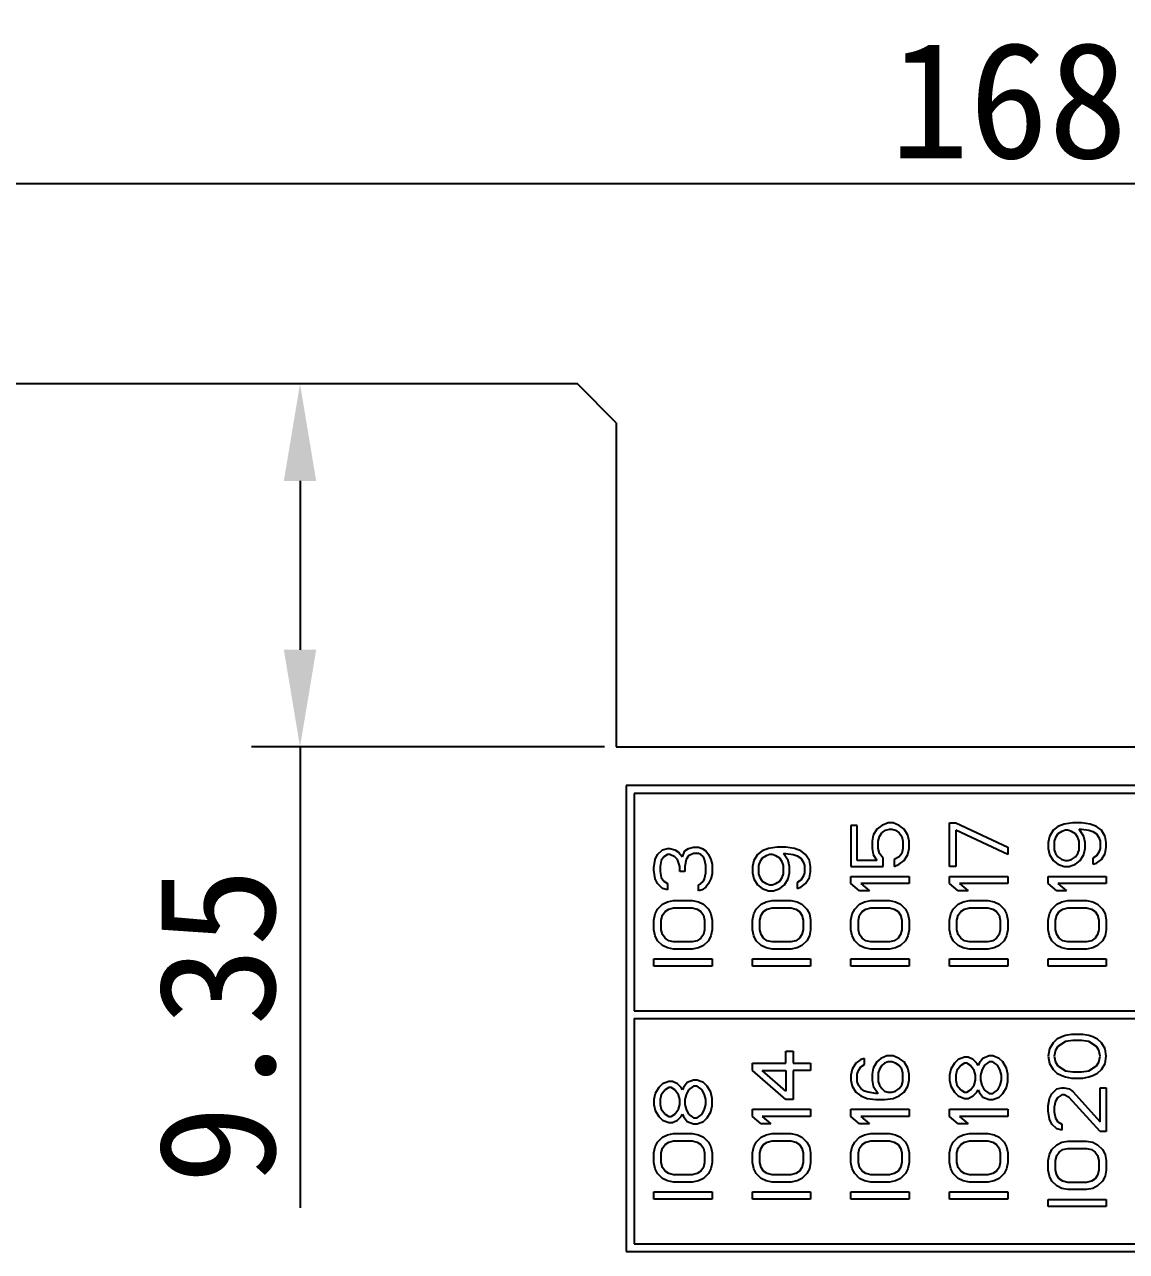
# Model space of a CAD drawing. Header units: millimetres. Extents: x 16785 to 17171, y 29514 to 29787.
# Drawn here: x 16901.79 to 16930.19, y 29696.69 to 29728.29 of the extents above; entities that cross this region are included whole.
import ezdxf

# ---------------------------------------------------------------- set-up
doc = ezdxf.new("R2010")
doc.units = ezdxf.units.MM
doc.header["$PDMODE"] = 2
doc.styles.get("Standard").update_dxf_attribs({"font": ''})
doc.styles.get('Standard').set_extended_font_data('SimSun')
doc.dimstyles.new('ISO-25', dxfattribs={"dimtxt": 3, "dimasz": 2.5, "dimexe": 1.25, "dimexo": 0.3, "dimtad": 1, "dimdsep": 46, "dimtxsty": 'Standard', "dimcen": 2.5, "dimclrd": 5, "dimclre": 5, "dimadec": 0, "dimazin": 0, "dimtfac": 1, "dimtmove": 0, "dimatfit": 3, "dimfxl": 1, "dimarcsym": 0})

# ---------------------------------------------------------------- blocks, each defined once
blk = doc.blocks.new('*D14')
at = {"color": 5, "lineweight": -2}
for p, q in [((16846.106, 29717.185), (16846.106, 29725.448)), ((17014.328, 29717.185), (17014.328, 29725.448)), ((16848.606, 29724.198), (17011.828, 29724.198))]:
    blk.add_line(p, q, dxfattribs=at)
at = {"color": 5}
for points in [[(16848.606, 29724.615), (16848.606, 29723.782), (16846.106, 29724.198)], [(17011.828, 29724.615), (17011.828, 29723.782), (17014.328, 29724.198)]]:
    blk.add_solid(points, dxfattribs=at)
at = {"layer": 'Defpoints', "color": 0}
for p in [(17014.328, 29724.198), (16846.106, 29716.885), (17014.328, 29716.885)]:
    blk.add_point(p, dxfattribs=at)
at = {"color": 0, "insert": (16930.217, 29726.323), "char_height": 3, "attachment_point": 5}
blk.add_mtext('168.22', dxfattribs=at)
blk = doc.blocks.new('*D17')
at = {"color": 5, "lineweight": -2}
for p, q in [((16915.738, 29719.035), (16907.639, 29719.035)), ((16908.889, 29716.535), (16908.889, 29712.185)), ((16916.738, 29709.685), (16907.639, 29709.685)), ((16908.889, 29709.685), (16908.889, 29697.807))]:
    blk.add_line(p, q, dxfattribs=at)
at = {"color": 5}
for points in [[(16908.472, 29716.535), (16909.305, 29716.535), (16908.889, 29719.035)], [(16908.472, 29712.185), (16909.305, 29712.185), (16908.889, 29709.685)]]:
    blk.add_solid(points, dxfattribs=at)
at = {"layer": 'Defpoints', "color": 0}
for p in [(16916.038, 29719.035), (16908.889, 29709.685), (16917.038, 29709.685)]:
    blk.add_point(p, dxfattribs=at)
at = {"color": 0, "insert": (16906.764, 29702.496), "char_height": 3, "attachment_point": 5, "rotation": 90}
blk.add_mtext('9.35', dxfattribs=at)

msp = doc.modelspace()

# ---------------------------------------------------------------- linework, layer by layer
at = {"color": 7, "linetype": 'Continuous'}
for p, q in [((16916.038, 29719.035), (16848.256, 29719.035)), ((16917.038, 29718.035), (16916.038, 29719.035)), ((16917.038, 29718.035), (16917.038, 29709.685)), ((16917.038, 29709.685), (16943.558, 29709.685))]:
    msp.add_line(p, q, dxfattribs=at)
at = {"color": 4, "linetype": 'Continuous'}
for p, q in [((16917.298, 29708.685), (16917.298, 29696.685)), ((16943.298, 29708.685), (16917.298, 29708.685)), ((16917.498, 29708.485), (16917.498, 29702.885)), ((16943.098, 29708.485), (16917.498, 29708.485)), ((16924.045, 29707.723), (16923.886, 29707.66)), ((16924.173, 29707.723), (16924.045, 29707.723)), ((16924.332, 29707.66), (16924.173, 29707.723)), ((16925.628, 29706.598), (16925.628, 29707.723)), ((16925.628, 29707.723), (16925.787, 29707.723)), ((16925.787, 29707.723), (16927.128, 29707.098)), ((16928.583, 29707.691), (16928.423, 29707.629)), ((16928.806, 29707.723), (16928.583, 29707.691)), ((16929.029, 29707.723), (16928.806, 29707.723)), ((16929.253, 29707.691), (16929.029, 29707.723)), ((16929.412, 29707.629), (16929.253, 29707.691)), ((16923.088, 29707.66), (16923.088, 29706.598)), ((16923.247, 29707.66), (16923.088, 29707.66)), ((16923.247, 29706.754), (16923.247, 29707.66)), ((16923.662, 29707.41), (16923.63, 29707.254)), ((16923.758, 29707.566), (16923.662, 29707.41)), ((16923.886, 29707.66), (16923.758, 29707.566)), ((16923.79, 29707.254), (16923.822, 29707.379)), ((16923.822, 29707.379), (16923.886, 29707.473)), ((16923.886, 29707.473), (16923.981, 29707.535)), ((16923.981, 29707.535), (16924.077, 29707.566)), ((16924.077, 29707.566), (16924.141, 29707.566)), ((16924.141, 29707.566), (16924.237, 29707.535)), ((16924.237, 29707.535), (16924.332, 29707.473)), ((16924.46, 29707.566), (16924.332, 29707.66)), ((16924.332, 29707.473), (16924.396, 29707.379)), ((16924.396, 29707.379), (16924.428, 29707.254)), ((16924.556, 29707.41), (16924.46, 29707.566)), ((16924.588, 29707.254), (16924.556, 29707.41)), ((16925.787, 29707.535), (16925.787, 29706.598)), ((16927.128, 29706.91), (16925.787, 29707.535)), ((16928.2, 29707.379), (16928.168, 29707.223)), ((16928.295, 29707.535), (16928.2, 29707.379)), ((16928.423, 29707.629), (16928.295, 29707.535)), ((16928.359, 29707.348), (16928.327, 29707.254)), ((16928.423, 29707.441), (16928.359, 29707.348)), ((16928.519, 29707.504), (16928.423, 29707.441)), ((16928.614, 29707.535), (16928.519, 29707.504)), ((16928.678, 29707.535), (16928.614, 29707.535)), ((16928.774, 29707.504), (16928.678, 29707.535)), ((16928.87, 29707.441), (16928.774, 29707.504)), ((16928.934, 29707.348), (16928.87, 29707.441)), ((16928.966, 29707.254), (16928.934, 29707.348)), ((16929.093, 29707.379), (16928.966, 29707.566)), ((16928.966, 29707.566), (16929.029, 29707.566)), ((16929.029, 29707.566), (16929.221, 29707.535)), ((16929.125, 29707.223), (16929.093, 29707.379)), ((16929.221, 29707.535), (16929.317, 29707.504)), ((16929.317, 29707.504), (16929.412, 29707.441)), ((16929.54, 29707.535), (16929.412, 29707.629)), ((16929.412, 29707.441), (16929.476, 29707.348)), ((16929.476, 29707.348), (16929.508, 29707.254)), ((16929.636, 29707.379), (16929.54, 29707.535)), ((16929.668, 29707.223), (16929.636, 29707.379)), ((16918.103, 29706.91), (16918.231, 29707.035)), ((16918.231, 29707.035), (16918.359, 29707.066)), ((16918.359, 29707.066), (16918.423, 29707.066)), ((16918.423, 29707.066), (16918.55, 29707.035)), ((16918.55, 29707.035), (16918.646, 29706.973)), ((16918.806, 29707.004), (16918.901, 29707.066)), ((16918.901, 29707.066), (16919.029, 29707.098)), ((16919.029, 29707.098), (16919.157, 29707.098)), ((16919.157, 29707.098), (16919.252, 29707.066)), ((16919.252, 29707.066), (16919.348, 29707.004)), ((16920.963, 29707.066), (16920.803, 29707.004)), ((16921.186, 29707.098), (16920.963, 29707.066)), ((16921.409, 29707.098), (16921.186, 29707.098)), ((16921.633, 29707.066), (16921.409, 29707.098)), ((16921.792, 29707.004), (16921.633, 29707.066)), ((16923.63, 29707.254), (16923.63, 29707.066)), ((16923.63, 29707.066), (16923.662, 29706.91)), ((16923.79, 29707.066), (16923.79, 29707.254)), ((16923.822, 29706.941), (16923.79, 29707.066)), ((16924.428, 29707.066), (16924.396, 29706.941)), ((16924.428, 29707.254), (16924.428, 29707.066)), ((16924.556, 29706.91), (16924.588, 29707.066)), ((16924.588, 29707.066), (16924.588, 29707.254)), ((16927.128, 29707.098), (16927.128, 29706.91)), ((16928.168, 29707.223), (16928.168, 29707.066)), ((16928.168, 29707.066), (16928.2, 29706.91)), ((16928.327, 29707.254), (16928.327, 29707.035)), ((16928.327, 29707.035), (16928.359, 29706.941)), ((16928.934, 29706.941), (16928.966, 29707.035)), ((16928.966, 29707.035), (16928.966, 29707.254)), ((16929.093, 29706.91), (16929.125, 29707.066)), ((16929.125, 29707.066), (16929.125, 29707.223)), ((16929.508, 29707.066), (16929.476, 29706.973)), ((16929.508, 29707.254), (16929.508, 29707.066)), ((16929.636, 29706.941), (16929.668, 29707.098)), ((16929.668, 29707.098), (16929.668, 29707.223)), ((16918.008, 29706.566), (16918.04, 29706.785)), ((16918.04, 29706.785), (16918.103, 29706.91)), ((16918.199, 29706.754), (16918.167, 29706.598)), ((16918.263, 29706.848), (16918.199, 29706.754)), ((16918.359, 29706.91), (16918.263, 29706.848)), ((16918.423, 29706.91), (16918.359, 29706.91)), ((16918.55, 29706.848), (16918.423, 29706.91)), ((16918.614, 29706.785), (16918.55, 29706.848)), ((16918.678, 29706.598), (16918.614, 29706.785)), ((16918.646, 29706.973), (16918.742, 29706.848)), ((16918.742, 29706.848), (16918.806, 29707.004)), ((16918.837, 29706.785), (16918.806, 29706.598)), ((16918.901, 29706.879), (16918.837, 29706.785)), ((16919.029, 29706.941), (16918.901, 29706.879)), ((16919.157, 29706.941), (16919.029, 29706.941)), ((16919.22, 29706.91), (16919.157, 29706.941)), ((16919.284, 29706.848), (16919.22, 29706.91)), ((16919.316, 29706.785), (16919.284, 29706.848)), ((16919.348, 29706.629), (16919.316, 29706.785)), ((16919.348, 29707.004), (16919.412, 29706.91)), ((16919.412, 29706.91), (16919.476, 29706.785)), ((16919.476, 29706.785), (16919.508, 29706.66)), ((16920.58, 29706.754), (16920.548, 29706.598)), ((16920.675, 29706.91), (16920.58, 29706.754)), ((16920.803, 29707.004), (16920.675, 29706.91)), ((16920.739, 29706.723), (16920.707, 29706.629)), ((16920.803, 29706.816), (16920.739, 29706.723)), ((16920.899, 29706.879), (16920.803, 29706.816)), ((16920.994, 29706.91), (16920.899, 29706.879)), ((16921.058, 29706.91), (16920.994, 29706.91)), ((16921.154, 29706.879), (16921.058, 29706.91)), ((16921.25, 29706.816), (16921.154, 29706.879)), ((16921.314, 29706.723), (16921.25, 29706.816)), ((16921.346, 29706.629), (16921.314, 29706.723)), ((16921.473, 29706.754), (16921.346, 29706.941)), ((16921.346, 29706.941), (16921.409, 29706.941)), ((16921.409, 29706.941), (16921.601, 29706.91)), ((16921.505, 29706.598), (16921.473, 29706.754)), ((16921.601, 29706.91), (16921.697, 29706.879)), ((16921.697, 29706.879), (16921.792, 29706.816)), ((16921.92, 29706.91), (16921.792, 29707.004)), ((16921.792, 29706.816), (16921.856, 29706.723)), ((16921.856, 29706.723), (16921.888, 29706.629)), ((16922.016, 29706.754), (16921.92, 29706.91)), ((16922.048, 29706.598), (16922.016, 29706.754)), ((16923.758, 29706.754), (16923.247, 29706.754)), ((16923.662, 29706.91), (16923.758, 29706.754)), ((16923.917, 29706.816), (16923.822, 29706.941)), ((16923.917, 29706.598), (16923.917, 29706.816)), ((16924.332, 29706.848), (16924.205, 29706.785)), ((16924.205, 29706.785), (16924.205, 29706.598)), ((16924.396, 29706.941), (16924.332, 29706.848)), ((16924.332, 29706.66), (16924.46, 29706.754)), ((16924.46, 29706.754), (16924.556, 29706.91)), ((16928.2, 29706.91), (16928.295, 29706.754)), ((16928.295, 29706.754), (16928.423, 29706.66)), ((16928.359, 29706.941), (16928.423, 29706.848)), ((16928.423, 29706.848), (16928.519, 29706.785)), ((16928.519, 29706.785), (16928.614, 29706.754)), ((16928.614, 29706.754), (16928.678, 29706.754)), ((16928.678, 29706.754), (16928.774, 29706.785)), ((16928.774, 29706.785), (16928.87, 29706.848)), ((16928.87, 29706.848), (16928.934, 29706.941)), ((16928.87, 29706.66), (16928.997, 29706.754)), ((16928.997, 29706.754), (16929.093, 29706.91)), ((16929.412, 29706.879), (16929.317, 29706.816)), ((16929.317, 29706.816), (16929.317, 29706.66)), ((16929.476, 29706.973), (16929.412, 29706.879)), ((16929.412, 29706.691), (16929.54, 29706.785)), ((16929.54, 29706.785), (16929.636, 29706.941)), ((16918.008, 29706.504), (16918.008, 29706.566)), ((16918.04, 29706.285), (16918.008, 29706.504)), ((16918.167, 29706.598), (16918.167, 29706.473)), ((16918.167, 29706.473), (16918.199, 29706.316)), ((16918.678, 29706.473), (16918.678, 29706.598)), ((16918.806, 29706.473), (16918.678, 29706.473)), ((16918.806, 29706.598), (16918.806, 29706.473)), ((16919.316, 29706.285), (16919.348, 29706.441)), ((16919.348, 29706.441), (16919.348, 29706.629)), ((16919.508, 29706.41), (16919.476, 29706.285)), ((16919.508, 29706.66), (16919.508, 29706.41)), ((16920.548, 29706.598), (16920.548, 29706.441)), ((16920.548, 29706.441), (16920.58, 29706.285)), ((16920.707, 29706.629), (16920.707, 29706.41)), ((16920.707, 29706.41), (16920.739, 29706.316)), ((16921.314, 29706.316), (16921.346, 29706.41)), ((16921.346, 29706.41), (16921.346, 29706.629)), ((16921.473, 29706.285), (16921.505, 29706.441)), ((16921.505, 29706.441), (16921.505, 29706.598)), ((16921.888, 29706.441), (16921.856, 29706.348)), ((16921.888, 29706.629), (16921.888, 29706.441)), ((16922.016, 29706.316), (16922.048, 29706.473)), ((16922.048, 29706.473), (16922.048, 29706.598)), ((16923.088, 29706.598), (16923.917, 29706.598)), ((16924.205, 29706.598), (16924.332, 29706.66)), ((16925.787, 29706.598), (16925.628, 29706.598)), ((16928.423, 29706.66), (16928.583, 29706.598)), ((16928.583, 29706.598), (16928.71, 29706.598)), ((16928.71, 29706.598), (16928.87, 29706.66)), ((16929.317, 29706.66), (16929.412, 29706.691)), ((16918.103, 29706.16), (16918.04, 29706.285)), ((16918.231, 29706.035), (16918.103, 29706.16)), ((16918.199, 29706.316), (16918.263, 29706.223)), ((16918.263, 29706.223), (16918.359, 29706.16)), ((16918.359, 29706.16), (16918.359, 29706.004)), ((16919.157, 29706.129), (16919.22, 29706.16)), ((16919.157, 29705.973), (16919.157, 29706.129)), ((16919.22, 29706.16), (16919.284, 29706.223)), ((16919.284, 29706.223), (16919.316, 29706.285)), ((16919.412, 29706.16), (16919.348, 29706.066)), ((16919.476, 29706.285), (16919.412, 29706.16)), ((16920.58, 29706.285), (16920.675, 29706.129)), ((16920.675, 29706.129), (16920.803, 29706.035)), ((16920.739, 29706.316), (16920.803, 29706.223)), ((16920.803, 29706.223), (16920.899, 29706.16)), ((16920.899, 29706.16), (16920.994, 29706.129)), ((16920.994, 29706.129), (16921.058, 29706.129)), ((16921.058, 29706.129), (16921.154, 29706.16)), ((16921.154, 29706.16), (16921.25, 29706.223)), ((16921.25, 29706.223), (16921.314, 29706.316)), ((16921.25, 29706.035), (16921.377, 29706.129)), ((16921.377, 29706.129), (16921.473, 29706.285)), ((16921.792, 29706.254), (16921.697, 29706.191)), ((16921.697, 29706.191), (16921.697, 29706.035)), ((16921.856, 29706.348), (16921.792, 29706.254)), ((16921.792, 29706.066), (16921.92, 29706.16)), ((16921.92, 29706.16), (16922.016, 29706.316)), ((16923.088, 29706.16), (16923.088, 29706.348)), ((16923.088, 29706.348), (16924.588, 29706.348)), ((16923.311, 29705.973), (16923.088, 29706.16)), ((16923.343, 29706.16), (16923.566, 29705.973)), ((16924.588, 29706.16), (16923.343, 29706.16)), ((16924.588, 29706.348), (16924.588, 29706.16)), ((16925.628, 29706.16), (16925.628, 29706.348)), ((16925.628, 29706.348), (16927.128, 29706.348)), ((16925.851, 29705.973), (16925.628, 29706.16)), ((16925.883, 29706.16), (16926.106, 29705.973)), ((16927.128, 29706.16), (16925.883, 29706.16)), ((16927.128, 29706.348), (16927.128, 29706.16)), ((16928.168, 29706.16), (16928.168, 29706.348)), ((16928.168, 29706.348), (16929.668, 29706.348)), ((16928.391, 29705.973), (16928.168, 29706.16)), ((16928.423, 29706.16), (16928.646, 29705.973)), ((16929.668, 29706.16), (16928.423, 29706.16)), ((16929.668, 29706.348), (16929.668, 29706.16)), ((16918.359, 29706.004), (16918.231, 29706.035)), ((16919.252, 29706.004), (16919.157, 29705.973)), ((16919.348, 29706.066), (16919.252, 29706.004)), ((16920.803, 29706.035), (16920.963, 29705.973)), ((16920.963, 29705.973), (16921.09, 29705.973)), ((16921.09, 29705.973), (16921.25, 29706.035)), ((16921.697, 29706.035), (16921.792, 29706.066)), ((16923.566, 29705.973), (16923.311, 29705.973)), ((16926.106, 29705.973), (16925.851, 29705.973)), ((16928.646, 29705.973), (16928.391, 29705.973)), ((16918.04, 29705.379), (16918.103, 29705.504)), ((16918.103, 29705.504), (16918.231, 29705.629)), ((16918.231, 29705.629), (16918.359, 29705.691)), ((16918.295, 29705.441), (16918.391, 29705.504)), ((16918.359, 29705.691), (16918.518, 29705.723)), ((16918.391, 29705.504), (16918.518, 29705.535)), ((16918.518, 29705.723), (16918.997, 29705.723)), ((16918.518, 29705.535), (16918.997, 29705.535)), ((16918.997, 29705.723), (16919.157, 29705.691)), ((16918.997, 29705.535), (16919.125, 29705.504)), ((16919.125, 29705.504), (16919.22, 29705.441)), ((16919.157, 29705.691), (16919.284, 29705.629)), ((16919.284, 29705.629), (16919.412, 29705.504)), ((16919.412, 29705.504), (16919.476, 29705.379)), ((16920.58, 29705.379), (16920.643, 29705.504)), ((16920.643, 29705.504), (16920.771, 29705.629)), ((16920.771, 29705.629), (16920.899, 29705.691)), ((16920.835, 29705.441), (16920.931, 29705.504)), ((16920.899, 29705.691), (16921.058, 29705.723)), ((16920.931, 29705.504), (16921.058, 29705.535)), ((16921.058, 29705.723), (16921.537, 29705.723)), ((16921.058, 29705.535), (16921.537, 29705.535)), ((16921.537, 29705.723), (16921.697, 29705.691)), ((16921.537, 29705.535), (16921.665, 29705.504)), ((16921.665, 29705.504), (16921.76, 29705.441)), ((16921.697, 29705.691), (16921.824, 29705.629)), ((16921.824, 29705.629), (16921.952, 29705.504)), ((16921.952, 29705.504), (16922.016, 29705.379)), ((16923.12, 29705.379), (16923.183, 29705.504)), ((16923.183, 29705.504), (16923.311, 29705.629)), ((16923.311, 29705.629), (16923.439, 29705.691)), ((16923.375, 29705.441), (16923.471, 29705.504)), ((16923.439, 29705.691), (16923.598, 29705.723)), ((16923.471, 29705.504), (16923.598, 29705.535)), ((16923.598, 29705.723), (16924.077, 29705.723)), ((16923.598, 29705.535), (16924.077, 29705.535)), ((16924.077, 29705.723), (16924.237, 29705.691)), ((16924.077, 29705.535), (16924.205, 29705.504)), ((16924.205, 29705.504), (16924.3, 29705.441)), ((16924.237, 29705.691), (16924.364, 29705.629)), ((16924.364, 29705.629), (16924.492, 29705.504)), ((16924.492, 29705.504), (16924.556, 29705.379)), ((16925.66, 29705.379), (16925.723, 29705.504)), ((16925.723, 29705.504), (16925.851, 29705.629)), ((16925.851, 29705.629), (16925.979, 29705.691)), ((16925.915, 29705.441), (16926.011, 29705.504)), ((16925.979, 29705.691), (16926.138, 29705.723)), ((16926.011, 29705.504), (16926.138, 29705.535)), ((16926.138, 29705.723), (16926.617, 29705.723)), ((16926.138, 29705.535), (16926.617, 29705.535)), ((16926.617, 29705.723), (16926.777, 29705.691)), ((16926.617, 29705.535), (16926.745, 29705.504)), ((16926.745, 29705.504), (16926.84, 29705.441)), ((16926.777, 29705.691), (16926.904, 29705.629)), ((16926.904, 29705.629), (16927.032, 29705.504)), ((16927.032, 29705.504), (16927.096, 29705.379)), ((16928.2, 29705.379), (16928.263, 29705.504)), ((16928.263, 29705.504), (16928.391, 29705.629)), ((16928.391, 29705.629), (16928.519, 29705.691)), ((16928.455, 29705.441), (16928.551, 29705.504)), ((16928.519, 29705.691), (16928.678, 29705.723)), ((16928.551, 29705.504), (16928.678, 29705.535)), ((16928.678, 29705.723), (16929.157, 29705.723)), ((16928.678, 29705.535), (16929.157, 29705.535)), ((16929.157, 29705.723), (16929.317, 29705.691)), ((16929.157, 29705.535), (16929.285, 29705.504)), ((16929.285, 29705.504), (16929.38, 29705.441)), ((16929.317, 29705.691), (16929.444, 29705.629)), ((16929.444, 29705.629), (16929.572, 29705.504)), ((16929.572, 29705.504), (16929.636, 29705.379)), ((16918.008, 29705.223), (16918.04, 29705.379)), ((16918.008, 29704.973), (16918.008, 29705.223)), ((16918.199, 29705.223), (16918.231, 29705.348)), ((16918.199, 29704.973), (16918.199, 29705.223)), ((16918.231, 29705.348), (16918.295, 29705.441)), ((16919.22, 29705.441), (16919.284, 29705.348)), ((16919.284, 29705.348), (16919.316, 29705.223)), ((16919.316, 29705.223), (16919.316, 29704.973)), ((16919.476, 29705.379), (16919.508, 29705.223)), ((16919.508, 29705.223), (16919.508, 29704.973)), ((16920.548, 29705.223), (16920.58, 29705.379)), ((16920.548, 29704.973), (16920.548, 29705.223)), ((16920.739, 29705.223), (16920.771, 29705.348)), ((16920.739, 29704.973), (16920.739, 29705.223)), ((16920.771, 29705.348), (16920.835, 29705.441)), ((16921.76, 29705.441), (16921.824, 29705.348)), ((16921.824, 29705.348), (16921.856, 29705.223)), ((16921.856, 29705.223), (16921.856, 29704.973)), ((16922.016, 29705.379), (16922.048, 29705.223)), ((16922.048, 29705.223), (16922.048, 29704.973)), ((16923.088, 29705.223), (16923.12, 29705.379)), ((16923.088, 29704.973), (16923.088, 29705.223)), ((16923.279, 29705.223), (16923.311, 29705.348)), ((16923.279, 29704.973), (16923.279, 29705.223)), ((16923.311, 29705.348), (16923.375, 29705.441)), ((16924.3, 29705.441), (16924.364, 29705.348)), ((16924.364, 29705.348), (16924.396, 29705.223)), ((16924.396, 29705.223), (16924.396, 29704.973)), ((16924.556, 29705.379), (16924.588, 29705.223)), ((16924.588, 29705.223), (16924.588, 29704.973)), ((16925.628, 29705.223), (16925.66, 29705.379)), ((16925.628, 29704.973), (16925.628, 29705.223)), ((16925.819, 29705.223), (16925.851, 29705.348)), ((16925.819, 29704.973), (16925.819, 29705.223)), ((16925.851, 29705.348), (16925.915, 29705.441)), ((16926.84, 29705.441), (16926.904, 29705.348)), ((16926.904, 29705.348), (16926.936, 29705.223)), ((16926.936, 29705.223), (16926.936, 29704.973)), ((16927.096, 29705.379), (16927.128, 29705.223)), ((16927.128, 29705.223), (16927.128, 29704.973)), ((16928.168, 29705.223), (16928.2, 29705.379)), ((16928.168, 29704.973), (16928.168, 29705.223)), ((16928.359, 29705.223), (16928.391, 29705.348)), ((16928.359, 29704.973), (16928.359, 29705.223)), ((16928.391, 29705.348), (16928.455, 29705.441)), ((16929.38, 29705.441), (16929.444, 29705.348)), ((16929.444, 29705.348), (16929.476, 29705.223)), ((16929.476, 29705.223), (16929.476, 29704.973)), ((16929.636, 29705.379), (16929.668, 29705.223)), ((16929.668, 29705.223), (16929.668, 29704.973)), ((16918.04, 29704.816), (16918.008, 29704.973)), ((16918.231, 29704.848), (16918.199, 29704.973)), ((16918.295, 29704.754), (16918.231, 29704.848)), ((16919.284, 29704.848), (16919.22, 29704.754)), ((16919.316, 29704.973), (16919.284, 29704.848)), ((16919.508, 29704.973), (16919.476, 29704.816)), ((16920.58, 29704.816), (16920.548, 29704.973)), ((16920.771, 29704.848), (16920.739, 29704.973)), ((16920.835, 29704.754), (16920.771, 29704.848)), ((16921.824, 29704.848), (16921.76, 29704.754)), ((16921.856, 29704.973), (16921.824, 29704.848)), ((16922.048, 29704.973), (16922.016, 29704.816)), ((16923.12, 29704.816), (16923.088, 29704.973)), ((16923.311, 29704.848), (16923.279, 29704.973)), ((16923.375, 29704.754), (16923.311, 29704.848)), ((16924.364, 29704.848), (16924.3, 29704.754)), ((16924.396, 29704.973), (16924.364, 29704.848)), ((16924.588, 29704.973), (16924.556, 29704.816)), ((16925.66, 29704.816), (16925.628, 29704.973)), ((16925.851, 29704.848), (16925.819, 29704.973)), ((16925.915, 29704.754), (16925.851, 29704.848)), ((16926.904, 29704.848), (16926.84, 29704.754)), ((16926.936, 29704.973), (16926.904, 29704.848)), ((16927.128, 29704.973), (16927.096, 29704.816)), ((16928.2, 29704.816), (16928.168, 29704.973)), ((16928.391, 29704.848), (16928.359, 29704.973)), ((16928.455, 29704.754), (16928.391, 29704.848)), ((16929.444, 29704.848), (16929.38, 29704.754)), ((16929.476, 29704.973), (16929.444, 29704.848)), ((16929.668, 29704.973), (16929.636, 29704.816)), ((16918.103, 29704.691), (16918.04, 29704.816)), ((16918.231, 29704.566), (16918.103, 29704.691)), ((16918.359, 29704.504), (16918.231, 29704.566)), ((16918.391, 29704.691), (16918.295, 29704.754)), ((16918.518, 29704.473), (16918.359, 29704.504)), ((16918.518, 29704.66), (16918.391, 29704.691)), ((16918.997, 29704.66), (16918.518, 29704.66)), ((16919.125, 29704.691), (16918.997, 29704.66)), ((16919.157, 29704.504), (16918.997, 29704.473)), ((16919.22, 29704.754), (16919.125, 29704.691)), ((16919.284, 29704.566), (16919.157, 29704.504)), ((16919.412, 29704.691), (16919.284, 29704.566)), ((16919.476, 29704.816), (16919.412, 29704.691)), ((16920.643, 29704.691), (16920.58, 29704.816)), ((16920.771, 29704.566), (16920.643, 29704.691)), ((16920.899, 29704.504), (16920.771, 29704.566)), ((16920.931, 29704.691), (16920.835, 29704.754)), ((16921.058, 29704.473), (16920.899, 29704.504)), ((16921.058, 29704.66), (16920.931, 29704.691)), ((16921.537, 29704.66), (16921.058, 29704.66)), ((16921.665, 29704.691), (16921.537, 29704.66)), ((16921.697, 29704.504), (16921.537, 29704.473)), ((16921.76, 29704.754), (16921.665, 29704.691)), ((16921.824, 29704.566), (16921.697, 29704.504)), ((16921.952, 29704.691), (16921.824, 29704.566)), ((16922.016, 29704.816), (16921.952, 29704.691)), ((16923.183, 29704.691), (16923.12, 29704.816)), ((16923.311, 29704.566), (16923.183, 29704.691)), ((16923.439, 29704.504), (16923.311, 29704.566)), ((16923.471, 29704.691), (16923.375, 29704.754)), ((16923.598, 29704.473), (16923.439, 29704.504)), ((16923.598, 29704.66), (16923.471, 29704.691)), ((16924.077, 29704.66), (16923.598, 29704.66)), ((16924.205, 29704.691), (16924.077, 29704.66)), ((16924.237, 29704.504), (16924.077, 29704.473)), ((16924.3, 29704.754), (16924.205, 29704.691)), ((16924.364, 29704.566), (16924.237, 29704.504)), ((16924.492, 29704.691), (16924.364, 29704.566)), ((16924.556, 29704.816), (16924.492, 29704.691)), ((16925.723, 29704.691), (16925.66, 29704.816)), ((16925.851, 29704.566), (16925.723, 29704.691)), ((16925.979, 29704.504), (16925.851, 29704.566)), ((16926.011, 29704.691), (16925.915, 29704.754)), ((16926.138, 29704.473), (16925.979, 29704.504)), ((16926.138, 29704.66), (16926.011, 29704.691)), ((16926.617, 29704.66), (16926.138, 29704.66)), ((16926.745, 29704.691), (16926.617, 29704.66)), ((16926.777, 29704.504), (16926.617, 29704.473)), ((16926.84, 29704.754), (16926.745, 29704.691)), ((16926.904, 29704.566), (16926.777, 29704.504)), ((16927.032, 29704.691), (16926.904, 29704.566)), ((16927.096, 29704.816), (16927.032, 29704.691)), ((16928.263, 29704.691), (16928.2, 29704.816)), ((16928.391, 29704.566), (16928.263, 29704.691)), ((16928.519, 29704.504), (16928.391, 29704.566)), ((16928.551, 29704.691), (16928.455, 29704.754)), ((16928.678, 29704.473), (16928.519, 29704.504)), ((16928.678, 29704.66), (16928.551, 29704.691)), ((16929.157, 29704.66), (16928.678, 29704.66)), ((16929.285, 29704.691), (16929.157, 29704.66)), ((16929.317, 29704.504), (16929.157, 29704.473)), ((16929.38, 29704.754), (16929.285, 29704.691)), ((16929.444, 29704.566), (16929.317, 29704.504)), ((16929.572, 29704.691), (16929.444, 29704.566)), ((16929.636, 29704.816), (16929.572, 29704.691)), ((16918.008, 29704.035), (16918.008, 29704.223)), ((16918.008, 29704.223), (16919.508, 29704.223)), ((16918.997, 29704.473), (16918.518, 29704.473)), ((16919.508, 29704.223), (16919.508, 29704.035)), ((16920.548, 29704.035), (16920.548, 29704.223)), ((16920.548, 29704.223), (16922.048, 29704.223)), ((16921.537, 29704.473), (16921.058, 29704.473)), ((16922.048, 29704.223), (16922.048, 29704.035)), ((16923.088, 29704.035), (16923.088, 29704.223)), ((16923.088, 29704.223), (16924.588, 29704.223)), ((16924.077, 29704.473), (16923.598, 29704.473)), ((16924.588, 29704.223), (16924.588, 29704.035)), ((16925.628, 29704.035), (16925.628, 29704.223)), ((16925.628, 29704.223), (16927.128, 29704.223)), ((16926.617, 29704.473), (16926.138, 29704.473)), ((16927.128, 29704.223), (16927.128, 29704.035)), ((16928.168, 29704.035), (16928.168, 29704.223)), ((16928.168, 29704.223), (16929.668, 29704.223)), ((16929.157, 29704.473), (16928.678, 29704.473)), ((16929.668, 29704.223), (16929.668, 29704.035)), ((16919.508, 29704.035), (16918.008, 29704.035)), ((16922.048, 29704.035), (16920.548, 29704.035)), ((16924.588, 29704.035), (16923.088, 29704.035)), ((16927.128, 29704.035), (16925.628, 29704.035)), ((16929.668, 29704.035), (16928.168, 29704.035)), ((16917.498, 29702.885), (16943.098, 29702.885)), ((16917.498, 29702.685), (16917.498, 29696.885)), ((16917.498, 29702.685), (16943.098, 29702.685)), ((16928.295, 29702.06), (16928.2, 29701.903)), ((16928.391, 29702.153), (16928.295, 29702.06)), ((16928.519, 29702.216), (16928.391, 29702.153)), ((16928.614, 29702.091), (16928.423, 29701.966)), ((16928.614, 29702.247), (16928.519, 29702.216)), ((16928.774, 29702.278), (16928.614, 29702.247)), ((16928.806, 29702.122), (16928.614, 29702.091)), ((16929.061, 29702.278), (16928.774, 29702.278)), ((16929.029, 29702.122), (16928.806, 29702.122)), ((16929.221, 29702.091), (16929.029, 29702.122)), ((16929.221, 29702.247), (16929.061, 29702.278)), ((16929.317, 29702.216), (16929.221, 29702.247)), ((16929.412, 29701.966), (16929.221, 29702.091)), ((16929.444, 29702.153), (16929.317, 29702.216)), ((16929.54, 29702.06), (16929.444, 29702.153)), ((16929.636, 29701.903), (16929.54, 29702.06)), ((16921.409, 29701.535), (16921.409, 29701.848)), ((16921.409, 29701.848), (16921.601, 29701.848)), ((16921.601, 29701.848), (16921.601, 29701.535)), ((16923.439, 29701.66), (16923.343, 29701.629)), ((16923.439, 29701.504), (16923.439, 29701.66)), ((16923.854, 29701.66), (16923.758, 29701.566)), ((16924.013, 29701.723), (16923.854, 29701.66)), ((16924.173, 29701.723), (16924.013, 29701.723)), ((16924.332, 29701.66), (16924.173, 29701.723)), ((16924.46, 29701.566), (16924.332, 29701.66)), ((16926.011, 29701.691), (16925.851, 29701.629)), ((16926.106, 29701.691), (16926.011, 29701.691)), ((16926.234, 29701.629), (16926.106, 29701.691)), ((16926.489, 29701.66), (16926.394, 29701.535)), ((16926.649, 29701.723), (16926.489, 29701.66)), ((16926.745, 29701.723), (16926.649, 29701.723)), ((16926.904, 29701.66), (16926.745, 29701.723)), ((16927, 29701.566), (16926.904, 29701.66)), ((16928.2, 29701.903), (16928.168, 29701.716)), ((16928.168, 29701.716), (16928.2, 29701.528)), ((16928.359, 29701.872), (16928.327, 29701.716)), ((16928.327, 29701.716), (16928.359, 29701.56)), ((16928.423, 29701.966), (16928.359, 29701.872)), ((16929.476, 29701.872), (16929.412, 29701.966)), ((16929.508, 29701.716), (16929.476, 29701.872)), ((16929.476, 29701.56), (16929.508, 29701.716)), ((16929.668, 29701.716), (16929.636, 29701.903)), ((16929.636, 29701.528), (16929.668, 29701.716)), ((16920.548, 29701.348), (16920.548, 29701.535)), ((16920.548, 29701.535), (16921.409, 29701.535)), ((16921.409, 29700.598), (16920.548, 29701.348)), ((16921.409, 29700.816), (16920.803, 29701.348)), ((16920.803, 29701.348), (16921.409, 29701.348)), ((16921.409, 29701.348), (16921.409, 29700.816)), ((16921.601, 29701.535), (16922.048, 29701.535)), ((16921.601, 29701.348), (16921.601, 29700.598)), ((16922.048, 29701.348), (16921.601, 29701.348)), ((16922.048, 29701.535), (16922.048, 29701.348)), ((16923.12, 29701.379), (16923.088, 29701.223)), ((16923.215, 29701.535), (16923.12, 29701.379)), ((16923.343, 29701.629), (16923.215, 29701.535)), ((16923.247, 29701.254), (16923.279, 29701.348)), ((16923.279, 29701.348), (16923.343, 29701.441)), ((16923.343, 29701.441), (16923.439, 29701.504)), ((16923.662, 29701.41), (16923.63, 29701.254)), ((16923.758, 29701.566), (16923.662, 29701.41)), ((16923.822, 29701.379), (16923.79, 29701.285)), ((16923.886, 29701.473), (16923.822, 29701.379)), ((16923.949, 29701.535), (16923.886, 29701.473)), ((16924.045, 29701.566), (16923.949, 29701.535)), ((16924.141, 29701.566), (16924.045, 29701.566)), ((16924.237, 29701.535), (16924.141, 29701.566)), ((16924.332, 29701.473), (16924.237, 29701.535)), ((16924.396, 29701.379), (16924.332, 29701.473)), ((16924.428, 29701.285), (16924.396, 29701.379)), ((16924.556, 29701.41), (16924.46, 29701.566)), ((16924.588, 29701.254), (16924.556, 29701.41)), ((16925.66, 29701.379), (16925.628, 29701.223)), ((16925.755, 29701.535), (16925.66, 29701.379)), ((16925.851, 29701.629), (16925.755, 29701.535)), ((16925.819, 29701.348), (16925.787, 29701.223)), ((16925.915, 29701.473), (16925.819, 29701.348)), ((16926.011, 29701.535), (16925.915, 29701.473)), ((16926.074, 29701.535), (16926.011, 29701.535)), ((16926.17, 29701.473), (16926.074, 29701.535)), ((16926.266, 29701.348), (16926.17, 29701.473)), ((16926.33, 29701.535), (16926.234, 29701.629)), ((16926.298, 29701.223), (16926.266, 29701.348)), ((16926.362, 29701.473), (16926.33, 29701.535)), ((16926.394, 29701.535), (16926.362, 29701.473)), ((16926.457, 29701.348), (16926.426, 29701.223)), ((16926.521, 29701.473), (16926.457, 29701.348)), ((16926.649, 29701.566), (16926.521, 29701.473)), ((16926.745, 29701.566), (16926.649, 29701.566)), ((16926.872, 29701.473), (16926.745, 29701.566)), ((16926.936, 29701.348), (16926.872, 29701.473)), ((16926.968, 29701.223), (16926.936, 29701.348)), ((16927.096, 29701.41), (16927, 29701.566)), ((16927.128, 29701.254), (16927.096, 29701.41)), ((16928.2, 29701.528), (16928.295, 29701.372)), ((16928.295, 29701.372), (16928.391, 29701.278)), ((16928.359, 29701.56), (16928.423, 29701.466)), ((16928.423, 29701.466), (16928.614, 29701.341)), ((16928.614, 29701.341), (16928.806, 29701.31)), ((16929.029, 29701.31), (16929.221, 29701.341)), ((16929.221, 29701.341), (16929.412, 29701.466)), ((16929.412, 29701.466), (16929.476, 29701.56)), ((16929.444, 29701.278), (16929.54, 29701.372)), ((16929.54, 29701.372), (16929.636, 29701.528)), ((16918.391, 29701.066), (16918.231, 29701.004)), ((16918.486, 29701.066), (16918.391, 29701.066)), ((16918.614, 29701.004), (16918.486, 29701.066)), ((16918.869, 29701.035), (16918.774, 29700.91)), ((16919.029, 29701.098), (16918.869, 29701.035)), ((16919.125, 29701.098), (16919.029, 29701.098)), ((16919.284, 29701.035), (16919.125, 29701.098)), ((16919.38, 29700.941), (16919.284, 29701.035)), ((16923.088, 29701.223), (16923.088, 29701.098)), ((16923.088, 29701.098), (16923.12, 29700.941)), ((16923.247, 29701.066), (16923.247, 29701.254)), ((16923.279, 29700.973), (16923.247, 29701.066)), ((16923.63, 29701.254), (16923.63, 29701.098)), ((16923.63, 29701.098), (16923.662, 29700.941)), ((16923.79, 29701.285), (16923.79, 29701.066)), ((16923.79, 29701.066), (16923.822, 29700.973)), ((16924.396, 29700.973), (16924.428, 29701.066)), ((16924.428, 29701.066), (16924.428, 29701.285)), ((16924.556, 29700.941), (16924.588, 29701.098)), ((16924.588, 29701.098), (16924.588, 29701.254)), ((16925.628, 29701.223), (16925.628, 29701.098)), ((16925.628, 29701.098), (16925.66, 29700.941)), ((16925.787, 29701.223), (16925.787, 29701.098)), ((16925.787, 29701.098), (16925.819, 29700.973)), ((16926.266, 29700.973), (16926.298, 29701.098)), ((16926.298, 29701.098), (16926.298, 29701.223)), ((16926.426, 29701.223), (16926.426, 29701.098)), ((16926.426, 29701.098), (16926.457, 29700.973)), ((16926.936, 29700.973), (16926.968, 29701.098)), ((16926.968, 29701.098), (16926.968, 29701.223)), ((16927.096, 29700.91), (16927.128, 29701.066)), ((16927.128, 29701.066), (16927.128, 29701.254)), ((16928.391, 29701.278), (16928.519, 29701.216)), ((16928.519, 29701.216), (16928.614, 29701.185)), ((16928.614, 29701.185), (16928.774, 29701.153)), ((16928.774, 29701.153), (16929.061, 29701.153)), ((16928.806, 29701.31), (16929.029, 29701.31)), ((16929.061, 29701.153), (16929.221, 29701.185)), ((16929.221, 29701.185), (16929.317, 29701.216)), ((16929.317, 29701.216), (16929.444, 29701.278)), ((16918.04, 29700.754), (16918.008, 29700.598)), ((16918.135, 29700.91), (16918.04, 29700.754)), ((16918.231, 29701.004), (16918.135, 29700.91)), ((16918.199, 29700.723), (16918.167, 29700.598)), ((16918.295, 29700.848), (16918.199, 29700.723)), ((16918.391, 29700.91), (16918.295, 29700.848)), ((16918.454, 29700.91), (16918.391, 29700.91)), ((16918.55, 29700.848), (16918.454, 29700.91)), ((16918.646, 29700.723), (16918.55, 29700.848)), ((16918.71, 29700.91), (16918.614, 29701.004)), ((16918.678, 29700.598), (16918.646, 29700.723)), ((16918.742, 29700.848), (16918.71, 29700.91)), ((16918.774, 29700.91), (16918.742, 29700.848)), ((16918.837, 29700.723), (16918.806, 29700.598)), ((16918.901, 29700.848), (16918.837, 29700.723)), ((16919.029, 29700.941), (16918.901, 29700.848)), ((16919.125, 29700.941), (16919.029, 29700.941)), ((16919.252, 29700.848), (16919.125, 29700.941)), ((16919.316, 29700.723), (16919.252, 29700.848)), ((16919.348, 29700.598), (16919.316, 29700.723)), ((16919.476, 29700.785), (16919.38, 29700.941)), ((16919.508, 29700.629), (16919.476, 29700.785)), ((16923.12, 29700.941), (16923.215, 29700.785)), ((16923.215, 29700.785), (16923.343, 29700.691)), ((16923.343, 29700.879), (16923.279, 29700.973)), ((16923.439, 29700.816), (16923.343, 29700.879)), ((16923.534, 29700.785), (16923.439, 29700.816)), ((16923.726, 29700.754), (16923.534, 29700.785)), ((16923.662, 29700.941), (16923.79, 29700.754)), ((16923.79, 29700.754), (16923.726, 29700.754)), ((16923.822, 29700.973), (16923.886, 29700.879)), ((16923.886, 29700.879), (16923.949, 29700.816)), ((16923.949, 29700.816), (16924.045, 29700.785)), ((16924.045, 29700.785), (16924.141, 29700.785)), ((16924.141, 29700.785), (16924.237, 29700.816)), ((16924.237, 29700.816), (16924.332, 29700.879)), ((16924.332, 29700.879), (16924.396, 29700.973)), ((16924.332, 29700.691), (16924.46, 29700.785)), ((16924.46, 29700.785), (16924.556, 29700.941)), ((16925.66, 29700.941), (16925.755, 29700.785)), ((16925.755, 29700.785), (16925.851, 29700.691)), ((16925.819, 29700.973), (16925.915, 29700.848)), ((16925.915, 29700.848), (16926.011, 29700.785)), ((16926.011, 29700.785), (16926.074, 29700.785)), ((16926.074, 29700.785), (16926.17, 29700.848)), ((16926.17, 29700.848), (16926.266, 29700.973)), ((16926.234, 29700.691), (16926.33, 29700.785)), ((16926.33, 29700.785), (16926.362, 29700.848)), ((16926.362, 29700.848), (16926.394, 29700.785)), ((16926.394, 29700.785), (16926.489, 29700.66)), ((16926.457, 29700.973), (16926.521, 29700.848)), ((16926.521, 29700.848), (16926.649, 29700.754)), ((16926.649, 29700.754), (16926.745, 29700.754)), ((16926.745, 29700.754), (16926.872, 29700.848)), ((16926.872, 29700.848), (16926.936, 29700.973)), ((16926.904, 29700.66), (16927, 29700.754)), ((16927, 29700.754), (16927.096, 29700.91)), ((16928.2, 29700.622), (16928.263, 29700.747)), ((16928.263, 29700.747), (16928.391, 29700.872)), ((16928.391, 29700.872), (16928.519, 29700.903)), ((16928.519, 29700.716), (16928.423, 29700.653)), ((16928.519, 29700.903), (16928.583, 29700.903)), ((16928.583, 29700.716), (16928.519, 29700.716)), ((16928.583, 29700.903), (16928.71, 29700.872)), ((16928.71, 29700.653), (16928.583, 29700.716)), ((16928.71, 29700.872), (16928.806, 29700.81)), ((16928.806, 29700.81), (16929.508, 29700.028)), ((16929.508, 29700.028), (16929.508, 29700.903)), ((16929.508, 29700.903), (16929.668, 29700.903)), ((16929.668, 29700.903), (16929.668, 29699.778)), ((16918.008, 29700.598), (16918.008, 29700.473)), ((16918.008, 29700.473), (16918.04, 29700.316)), ((16918.167, 29700.598), (16918.167, 29700.473)), ((16918.167, 29700.473), (16918.199, 29700.348)), ((16918.646, 29700.348), (16918.678, 29700.473)), ((16918.678, 29700.473), (16918.678, 29700.598)), ((16918.806, 29700.598), (16918.806, 29700.473)), ((16918.806, 29700.473), (16918.837, 29700.348)), ((16919.316, 29700.348), (16919.348, 29700.473)), ((16919.348, 29700.473), (16919.348, 29700.598)), ((16919.476, 29700.285), (16919.508, 29700.441)), ((16919.508, 29700.441), (16919.508, 29700.629)), ((16921.601, 29700.598), (16921.409, 29700.598)), ((16923.343, 29700.691), (16923.503, 29700.629)), ((16923.503, 29700.629), (16923.726, 29700.598)), ((16923.726, 29700.598), (16923.949, 29700.598)), ((16923.949, 29700.598), (16924.173, 29700.629)), ((16924.173, 29700.629), (16924.332, 29700.691)), ((16925.851, 29700.691), (16926.011, 29700.629)), ((16926.011, 29700.629), (16926.106, 29700.629)), ((16926.106, 29700.629), (16926.234, 29700.691)), ((16926.489, 29700.66), (16926.649, 29700.598)), ((16926.649, 29700.598), (16926.745, 29700.598)), ((16926.745, 29700.598), (16926.904, 29700.66)), ((16928.168, 29700.435), (16928.2, 29700.622)), ((16928.168, 29700.31), (16928.168, 29700.435)), ((16928.359, 29700.56), (16928.327, 29700.403)), ((16928.327, 29700.403), (16928.327, 29700.278)), ((16928.423, 29700.653), (16928.359, 29700.56)), ((16929.508, 29699.778), (16928.71, 29700.653)), ((16918.04, 29700.316), (16918.135, 29700.16)), ((16918.135, 29700.16), (16918.231, 29700.066)), ((16918.199, 29700.348), (16918.295, 29700.223)), ((16918.295, 29700.223), (16918.391, 29700.16)), ((16918.391, 29700.16), (16918.454, 29700.16)), ((16918.454, 29700.16), (16918.55, 29700.223)), ((16918.55, 29700.223), (16918.646, 29700.348)), ((16918.614, 29700.066), (16918.71, 29700.16)), ((16918.71, 29700.16), (16918.742, 29700.223)), ((16918.742, 29700.223), (16918.774, 29700.16)), ((16918.774, 29700.16), (16918.869, 29700.035)), ((16918.837, 29700.348), (16918.901, 29700.223)), ((16918.901, 29700.223), (16919.029, 29700.129)), ((16919.029, 29700.129), (16919.125, 29700.129)), ((16919.125, 29700.129), (16919.252, 29700.223)), ((16919.252, 29700.223), (16919.316, 29700.348)), ((16919.284, 29700.035), (16919.38, 29700.129)), ((16919.38, 29700.129), (16919.476, 29700.285)), ((16920.548, 29700.16), (16920.548, 29700.348)), ((16920.548, 29700.348), (16922.048, 29700.348)), ((16920.771, 29699.973), (16920.548, 29700.16)), ((16920.803, 29700.16), (16921.026, 29699.973)), ((16922.048, 29700.16), (16920.803, 29700.16)), ((16922.048, 29700.348), (16922.048, 29700.16)), ((16923.088, 29700.16), (16923.088, 29700.348)), ((16923.088, 29700.348), (16924.588, 29700.348)), ((16923.311, 29699.973), (16923.088, 29700.16)), ((16923.343, 29700.16), (16923.566, 29699.973)), ((16924.588, 29700.16), (16923.343, 29700.16)), ((16924.588, 29700.348), (16924.588, 29700.16)), ((16925.628, 29700.16), (16925.628, 29700.348)), ((16925.628, 29700.348), (16927.128, 29700.348)), ((16925.851, 29699.973), (16925.628, 29700.16)), ((16925.883, 29700.16), (16926.106, 29699.973)), ((16927.128, 29700.16), (16925.883, 29700.16)), ((16927.128, 29700.348), (16927.128, 29700.16)), ((16928.2, 29700.091), (16928.168, 29700.31)), ((16928.263, 29699.966), (16928.2, 29700.091)), ((16928.327, 29700.278), (16928.359, 29700.122)), ((16928.359, 29700.122), (16928.423, 29700.028)), ((16918.231, 29700.066), (16918.391, 29700.004)), ((16918.391, 29700.004), (16918.486, 29700.004)), ((16918.486, 29700.004), (16918.614, 29700.066)), ((16918.869, 29700.035), (16919.029, 29699.973)), ((16919.029, 29699.973), (16919.125, 29699.973)), ((16919.125, 29699.973), (16919.284, 29700.035)), ((16921.026, 29699.973), (16920.771, 29699.973)), ((16923.566, 29699.973), (16923.311, 29699.973)), ((16926.106, 29699.973), (16925.851, 29699.973)), ((16928.391, 29699.841), (16928.263, 29699.966)), ((16928.519, 29699.81), (16928.391, 29699.841)), ((16928.423, 29700.028), (16928.519, 29699.966)), ((16928.519, 29699.966), (16928.519, 29699.81)), ((16929.668, 29699.778), (16929.508, 29699.778)), ((16918.04, 29699.379), (16918.103, 29699.504)), ((16918.103, 29699.504), (16918.231, 29699.629)), ((16918.231, 29699.629), (16918.359, 29699.691)), ((16918.295, 29699.441), (16918.391, 29699.504)), ((16918.359, 29699.691), (16918.518, 29699.723)), ((16918.391, 29699.504), (16918.518, 29699.535)), ((16918.518, 29699.723), (16918.997, 29699.723)), ((16918.518, 29699.535), (16918.997, 29699.535)), ((16918.997, 29699.723), (16919.157, 29699.691)), ((16918.997, 29699.535), (16919.125, 29699.504)), ((16919.125, 29699.504), (16919.22, 29699.441)), ((16919.157, 29699.691), (16919.284, 29699.629)), ((16919.284, 29699.629), (16919.412, 29699.504)), ((16919.412, 29699.504), (16919.476, 29699.379)), ((16920.58, 29699.379), (16920.643, 29699.504)), ((16920.643, 29699.504), (16920.771, 29699.629)), ((16920.771, 29699.629), (16920.899, 29699.691)), ((16920.835, 29699.441), (16920.931, 29699.504)), ((16920.899, 29699.691), (16921.058, 29699.723)), ((16920.931, 29699.504), (16921.058, 29699.535)), ((16921.058, 29699.723), (16921.537, 29699.723)), ((16921.058, 29699.535), (16921.537, 29699.535)), ((16921.537, 29699.723), (16921.697, 29699.691)), ((16921.537, 29699.535), (16921.665, 29699.504)), ((16921.665, 29699.504), (16921.76, 29699.441)), ((16921.697, 29699.691), (16921.824, 29699.629)), ((16921.824, 29699.629), (16921.952, 29699.504)), ((16921.952, 29699.504), (16922.016, 29699.379)), ((16923.12, 29699.379), (16923.183, 29699.504)), ((16923.183, 29699.504), (16923.311, 29699.629)), ((16923.311, 29699.629), (16923.439, 29699.691)), ((16923.375, 29699.441), (16923.471, 29699.504)), ((16923.439, 29699.691), (16923.598, 29699.723)), ((16923.471, 29699.504), (16923.598, 29699.535)), ((16923.598, 29699.723), (16924.077, 29699.723)), ((16923.598, 29699.535), (16924.077, 29699.535)), ((16924.077, 29699.723), (16924.237, 29699.691)), ((16924.077, 29699.535), (16924.205, 29699.504)), ((16924.205, 29699.504), (16924.3, 29699.441)), ((16924.237, 29699.691), (16924.364, 29699.629)), ((16924.364, 29699.629), (16924.492, 29699.504)), ((16924.492, 29699.504), (16924.556, 29699.379)), ((16925.66, 29699.379), (16925.723, 29699.504)), ((16925.723, 29699.504), (16925.851, 29699.629)), ((16925.851, 29699.629), (16925.979, 29699.691)), ((16925.915, 29699.441), (16926.011, 29699.504)), ((16925.979, 29699.691), (16926.138, 29699.723)), ((16926.011, 29699.504), (16926.138, 29699.535)), ((16926.138, 29699.723), (16926.617, 29699.723)), ((16926.138, 29699.535), (16926.617, 29699.535)), ((16926.617, 29699.723), (16926.777, 29699.691)), ((16926.617, 29699.535), (16926.745, 29699.504)), ((16926.745, 29699.504), (16926.84, 29699.441)), ((16926.777, 29699.691), (16926.904, 29699.629)), ((16926.904, 29699.629), (16927.032, 29699.504)), ((16927.032, 29699.504), (16927.096, 29699.379)), ((16928.391, 29699.435), (16928.519, 29699.497)), ((16928.519, 29699.497), (16928.678, 29699.528)), ((16928.678, 29699.528), (16929.157, 29699.528)), ((16929.157, 29699.528), (16929.317, 29699.497)), ((16929.317, 29699.497), (16929.444, 29699.435)), ((16918.008, 29699.223), (16918.04, 29699.379)), ((16918.008, 29698.973), (16918.008, 29699.223)), ((16918.199, 29699.223), (16918.231, 29699.348)), ((16918.199, 29698.973), (16918.199, 29699.223)), ((16918.231, 29699.348), (16918.295, 29699.441)), ((16919.22, 29699.441), (16919.284, 29699.348)), ((16919.284, 29699.348), (16919.316, 29699.223)), ((16919.316, 29699.223), (16919.316, 29698.973)), ((16919.476, 29699.379), (16919.508, 29699.223)), ((16919.508, 29699.223), (16919.508, 29698.973)), ((16920.548, 29699.223), (16920.58, 29699.379)), ((16920.548, 29698.973), (16920.548, 29699.223)), ((16920.739, 29699.223), (16920.771, 29699.348)), ((16920.739, 29698.973), (16920.739, 29699.223)), ((16920.771, 29699.348), (16920.835, 29699.441)), ((16921.76, 29699.441), (16921.824, 29699.348)), ((16921.824, 29699.348), (16921.856, 29699.223)), ((16921.856, 29699.223), (16921.856, 29698.973)), ((16922.016, 29699.379), (16922.048, 29699.223)), ((16922.048, 29699.223), (16922.048, 29698.973)), ((16923.088, 29699.223), (16923.12, 29699.379)), ((16923.088, 29698.973), (16923.088, 29699.223)), ((16923.279, 29699.223), (16923.311, 29699.348)), ((16923.279, 29698.973), (16923.279, 29699.223)), ((16923.311, 29699.348), (16923.375, 29699.441)), ((16924.3, 29699.441), (16924.364, 29699.348)), ((16924.364, 29699.348), (16924.396, 29699.223)), ((16924.396, 29699.223), (16924.396, 29698.973)), ((16924.556, 29699.379), (16924.588, 29699.223)), ((16924.588, 29699.223), (16924.588, 29698.973)), ((16925.628, 29699.223), (16925.66, 29699.379)), ((16925.628, 29698.973), (16925.628, 29699.223)), ((16925.819, 29699.223), (16925.851, 29699.348)), ((16925.819, 29698.973), (16925.819, 29699.223)), ((16925.851, 29699.348), (16925.915, 29699.441)), ((16926.84, 29699.441), (16926.904, 29699.348)), ((16926.904, 29699.348), (16926.936, 29699.223)), ((16926.936, 29699.223), (16926.936, 29698.973)), ((16927.096, 29699.379), (16927.128, 29699.223)), ((16927.128, 29699.223), (16927.128, 29698.973)), ((16928.168, 29699.028), (16928.2, 29699.185)), ((16928.2, 29699.185), (16928.263, 29699.31)), ((16928.263, 29699.31), (16928.391, 29699.435)), ((16928.359, 29699.028), (16928.391, 29699.153)), ((16928.391, 29699.153), (16928.455, 29699.247)), ((16928.455, 29699.247), (16928.551, 29699.31)), ((16928.551, 29699.31), (16928.678, 29699.341)), ((16928.678, 29699.341), (16929.157, 29699.341)), ((16929.157, 29699.341), (16929.285, 29699.31)), ((16929.285, 29699.31), (16929.38, 29699.247)), ((16929.38, 29699.247), (16929.444, 29699.153)), ((16929.444, 29699.435), (16929.572, 29699.31)), ((16929.444, 29699.153), (16929.476, 29699.028)), ((16929.572, 29699.31), (16929.636, 29699.185)), ((16929.636, 29699.185), (16929.668, 29699.028)), ((16918.04, 29698.816), (16918.008, 29698.973)), ((16918.103, 29698.691), (16918.04, 29698.816)), ((16918.231, 29698.848), (16918.199, 29698.973)), ((16918.295, 29698.754), (16918.231, 29698.848)), ((16919.284, 29698.848), (16919.22, 29698.754)), ((16919.316, 29698.973), (16919.284, 29698.848)), ((16919.476, 29698.816), (16919.412, 29698.691)), ((16919.508, 29698.973), (16919.476, 29698.816)), ((16920.58, 29698.816), (16920.548, 29698.973)), ((16920.643, 29698.691), (16920.58, 29698.816)), ((16920.771, 29698.848), (16920.739, 29698.973)), ((16920.835, 29698.754), (16920.771, 29698.848)), ((16921.824, 29698.848), (16921.76, 29698.754)), ((16921.856, 29698.973), (16921.824, 29698.848)), ((16922.016, 29698.816), (16921.952, 29698.691)), ((16922.048, 29698.973), (16922.016, 29698.816)), ((16923.12, 29698.816), (16923.088, 29698.973)), ((16923.183, 29698.691), (16923.12, 29698.816)), ((16923.311, 29698.848), (16923.279, 29698.973)), ((16923.375, 29698.754), (16923.311, 29698.848)), ((16924.364, 29698.848), (16924.3, 29698.754)), ((16924.396, 29698.973), (16924.364, 29698.848)), ((16924.556, 29698.816), (16924.492, 29698.691)), ((16924.588, 29698.973), (16924.556, 29698.816)), ((16925.66, 29698.816), (16925.628, 29698.973)), ((16925.723, 29698.691), (16925.66, 29698.816)), ((16925.851, 29698.848), (16925.819, 29698.973)), ((16925.915, 29698.754), (16925.851, 29698.848)), ((16926.904, 29698.848), (16926.84, 29698.754)), ((16926.936, 29698.973), (16926.904, 29698.848)), ((16927.096, 29698.816), (16927.032, 29698.691)), ((16927.128, 29698.973), (16927.096, 29698.816)), ((16928.168, 29698.778), (16928.168, 29699.028)), ((16928.359, 29698.778), (16928.359, 29699.028)), ((16929.476, 29699.028), (16929.476, 29698.778)), ((16929.668, 29699.028), (16929.668, 29698.778)), ((16918.231, 29698.566), (16918.103, 29698.691)), ((16918.359, 29698.504), (16918.231, 29698.566)), ((16918.391, 29698.691), (16918.295, 29698.754)), ((16918.518, 29698.473), (16918.359, 29698.504)), ((16918.518, 29698.66), (16918.391, 29698.691)), ((16918.997, 29698.66), (16918.518, 29698.66)), ((16919.125, 29698.691), (16918.997, 29698.66)), ((16919.157, 29698.504), (16918.997, 29698.473)), ((16919.22, 29698.754), (16919.125, 29698.691)), ((16919.284, 29698.566), (16919.157, 29698.504)), ((16919.412, 29698.691), (16919.284, 29698.566)), ((16920.771, 29698.566), (16920.643, 29698.691)), ((16920.899, 29698.504), (16920.771, 29698.566)), ((16920.931, 29698.691), (16920.835, 29698.754)), ((16921.058, 29698.473), (16920.899, 29698.504)), ((16921.058, 29698.66), (16920.931, 29698.691)), ((16921.537, 29698.66), (16921.058, 29698.66)), ((16921.665, 29698.691), (16921.537, 29698.66)), ((16921.697, 29698.504), (16921.537, 29698.473)), ((16921.76, 29698.754), (16921.665, 29698.691)), ((16921.824, 29698.566), (16921.697, 29698.504)), ((16921.952, 29698.691), (16921.824, 29698.566)), ((16923.311, 29698.566), (16923.183, 29698.691)), ((16923.439, 29698.504), (16923.311, 29698.566)), ((16923.471, 29698.691), (16923.375, 29698.754)), ((16923.598, 29698.473), (16923.439, 29698.504)), ((16923.598, 29698.66), (16923.471, 29698.691)), ((16924.077, 29698.66), (16923.598, 29698.66)), ((16924.205, 29698.691), (16924.077, 29698.66)), ((16924.237, 29698.504), (16924.077, 29698.473)), ((16924.3, 29698.754), (16924.205, 29698.691)), ((16924.364, 29698.566), (16924.237, 29698.504)), ((16924.492, 29698.691), (16924.364, 29698.566)), ((16925.851, 29698.566), (16925.723, 29698.691)), ((16925.979, 29698.504), (16925.851, 29698.566)), ((16926.011, 29698.691), (16925.915, 29698.754)), ((16926.138, 29698.473), (16925.979, 29698.504)), ((16926.138, 29698.66), (16926.011, 29698.691)), ((16926.617, 29698.66), (16926.138, 29698.66)), ((16926.745, 29698.691), (16926.617, 29698.66)), ((16926.777, 29698.504), (16926.617, 29698.473)), ((16926.84, 29698.754), (16926.745, 29698.691)), ((16926.904, 29698.566), (16926.777, 29698.504)), ((16927.032, 29698.691), (16926.904, 29698.566)), ((16928.2, 29698.622), (16928.168, 29698.778)), ((16928.263, 29698.497), (16928.2, 29698.622)), ((16928.391, 29698.372), (16928.263, 29698.497)), ((16928.391, 29698.653), (16928.359, 29698.778)), ((16928.455, 29698.56), (16928.391, 29698.653)), ((16928.551, 29698.497), (16928.455, 29698.56)), ((16928.678, 29698.466), (16928.551, 29698.497)), ((16929.285, 29698.497), (16929.157, 29698.466)), ((16929.38, 29698.56), (16929.285, 29698.497)), ((16929.444, 29698.653), (16929.38, 29698.56)), ((16929.476, 29698.778), (16929.444, 29698.653)), ((16929.572, 29698.497), (16929.444, 29698.372)), ((16929.636, 29698.622), (16929.572, 29698.497)), ((16929.668, 29698.778), (16929.636, 29698.622)), ((16918.008, 29698.035), (16918.008, 29698.223)), ((16918.008, 29698.223), (16919.508, 29698.223)), ((16918.997, 29698.473), (16918.518, 29698.473)), ((16919.508, 29698.223), (16919.508, 29698.035)), ((16920.548, 29698.035), (16920.548, 29698.223)), ((16920.548, 29698.223), (16922.048, 29698.223)), ((16921.537, 29698.473), (16921.058, 29698.473)), ((16922.048, 29698.223), (16922.048, 29698.035)), ((16923.088, 29698.035), (16923.088, 29698.223)), ((16923.088, 29698.223), (16924.588, 29698.223)), ((16924.077, 29698.473), (16923.598, 29698.473)), ((16924.588, 29698.223), (16924.588, 29698.035)), ((16925.628, 29698.035), (16925.628, 29698.223)), ((16925.628, 29698.223), (16927.128, 29698.223)), ((16926.617, 29698.473), (16926.138, 29698.473)), ((16927.128, 29698.223), (16927.128, 29698.035)), ((16928.519, 29698.31), (16928.391, 29698.372)), ((16928.678, 29698.278), (16928.519, 29698.31)), ((16929.157, 29698.466), (16928.678, 29698.466)), ((16929.157, 29698.278), (16928.678, 29698.278)), ((16929.317, 29698.31), (16929.157, 29698.278)), ((16929.444, 29698.372), (16929.317, 29698.31)), ((16919.508, 29698.035), (16918.008, 29698.035)), ((16922.048, 29698.035), (16920.548, 29698.035)), ((16924.588, 29698.035), (16923.088, 29698.035)), ((16927.128, 29698.035), (16925.628, 29698.035)), ((16928.168, 29697.841), (16928.168, 29698.028)), ((16928.168, 29698.028), (16929.668, 29698.028)), ((16929.668, 29698.028), (16929.668, 29697.841)), ((16929.668, 29697.841), (16928.168, 29697.841)), ((16917.298, 29696.685), (16943.298, 29696.685)), ((16917.498, 29696.885), (16943.098, 29696.885))]:
    msp.add_line(p, q, dxfattribs=at)

# ---------------------------------------------------------------- dimensions: what is measured, and where the dimension line sits
dim = msp.add_linear_dim(base=(17014.328, 29724.198), p1=(16846.106, 29716.885), p2=(17014.328, 29716.885), dimstyle='ISO-25')
dim.commit()
dim.dimension.update_dxf_attribs({"geometry": '*D14', "text_midpoint": (16930.217, 29726.323)})
dim = msp.add_linear_dim(base=(16908.889, 29709.685), p1=(16916.038, 29719.035), p2=(16917.038, 29709.685), angle=90, dimstyle='ISO-25')
dim.commit()
dim.dimension.update_dxf_attribs({"geometry": '*D17', "text_midpoint": (16906.764, 29702.496)})

doc.saveas('drawing.dxf')
